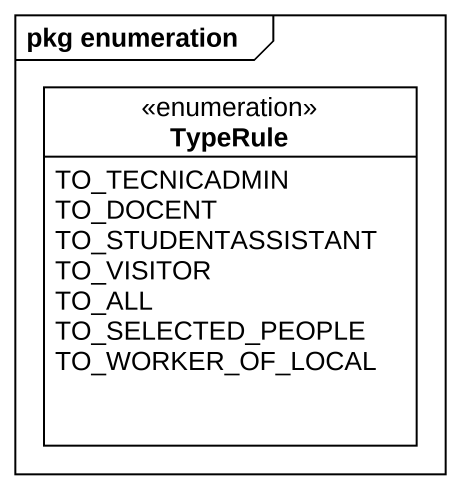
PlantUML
@startuml
mainframe pkg enumeration
hide circle
hide empty members
enum TypeRule {
  TO_TECNICADMIN
  TO_DOCENT
  TO_STUDENTASSISTANT
  TO_VISITOR
  TO_ALL
  TO_SELECTED_PEOPLE
  TO_WORKER_OF_LOCAL
}
@enduml
